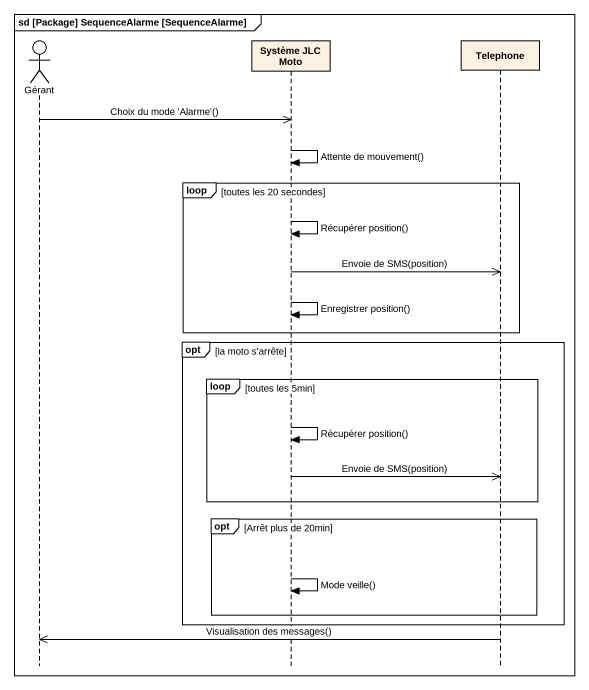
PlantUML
@startuml
mainframe sd [Package] SequenceAlarme [SequenceAlarme]
hide footbox
actor Gérant
participant "Système JLC Moto" as Système_JLC_Moto
participant Telephone

Gérant ->> Système_JLC_Moto : Choix du mode 'Alarme'()
Système_JLC_Moto -> Système_JLC_Moto : Attente de mouvement()
loop toutes les 20 secondes
  Système_JLC_Moto -> Système_JLC_Moto : Récupérer position()
  Système_JLC_Moto ->> Telephone : Envoie de SMS(position)
  Système_JLC_Moto -> Système_JLC_Moto : Enregistrer position()
end
opt la moto s'arrête
  loop toutes les 5min
    Système_JLC_Moto -> Système_JLC_Moto : Récupérer position()
    Système_JLC_Moto ->> Telephone : Envoie de SMS(position)
  end
  opt Arrêt plus de 20min
    Système_JLC_Moto -> Système_JLC_Moto : Mode veille()
  end
end
Telephone ->> Gérant : Visualisation des messages()
@enduml
